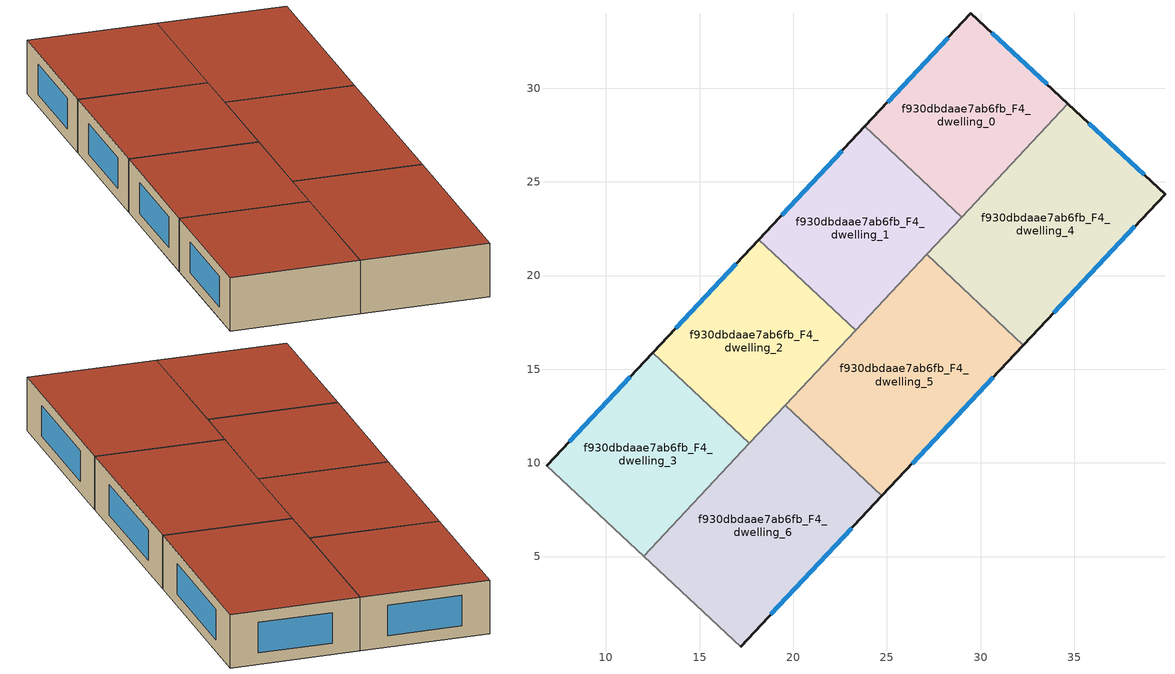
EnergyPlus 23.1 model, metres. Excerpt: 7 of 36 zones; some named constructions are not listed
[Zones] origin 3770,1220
f930dbdaae7ab6fb_F4_dwelling_0
 floor to f930dbdaae7ab6fb_F3_dwelling_0 (EU_floor_Construction): 34.67,29.17 28.99,23.12 23.83,27.96 29.49,33.99 z12
 wall outside (EU_wall_Construction): 34.67,29.17 29.49,33.99 23.83,27.96 z12:15
 wall to f930dbdaae7ab6fb_F4_dwelling_1 (EU_wall_Construction): 23.83,27.96 28.99,23.12 z12:15
 wall to f930dbdaae7ab6fb_F4_dwelling_4 (EU_wall_Construction): 28.99,23.12 34.67,29.17 z12:15
 window (EU_Window_Construction): 28.27,32.7 25.04,29.25 / 33.56,30.2 30.6,32.96 z12.64:14.36
 roof outside (EU_roof_Construction): 28.99,23.12 34.67,29.17 29.49,33.99 23.83,27.96 z15
f930dbdaae7ab6fb_F4_dwelling_1
 floor to f930dbdaae7ab6fb_F3_dwelling_1 (EU_floor_Construction): 28.99,23.12 23.33,17.08 18.17,21.92 23.83,27.96 z12
 wall outside (EU_wall_Construction): 23.83,27.96 18.17,21.92 z12:15
 wall to f930dbdaae7ab6fb_F4_dwelling_2 (EU_wall_Construction): 18.17,21.92 23.33,17.08 z12:15
 wall to f930dbdaae7ab6fb_F4_dwelling_5 (EU_wall_Construction): 23.33,17.08 27.12,21.13 z12:15
 wall to f930dbdaae7ab6fb_F4_dwelling_4 (EU_wall_Construction): 27.12,21.13 28.99,23.12 z12:15
 window (EU_Window_Construction): 22.62,26.67 19.38,23.22 z12.64:14.36
 roof outside (EU_roof_Construction): 23.33,17.08 28.99,23.12 23.83,27.96 18.17,21.92 z15
f930dbdaae7ab6fb_F4_dwelling_2
 floor to f930dbdaae7ab6fb_F3_dwelling_2 (EU_floor_Construction): 23.33,17.08 17.67,11.04 12.51,15.88 18.17,21.92 z12
 wall outside (EU_wall_Construction): 18.17,21.92 12.51,15.88 z12:15
 wall to f930dbdaae7ab6fb_F4_dwelling_3 (EU_wall_Construction): 12.51,15.88 17.67,11.04 z12:15
 wall to f930dbdaae7ab6fb_F4_dwelling_6 (EU_wall_Construction): 17.67,11.04 19.57,13.08 z12:15
 wall to f930dbdaae7ab6fb_F4_dwelling_5 (EU_wall_Construction): 19.57,13.08 23.33,17.08 z12:15
 window (EU_Window_Construction): 16.96,20.63 13.72,17.18 z12.64:14.36
 roof outside (EU_roof_Construction): 17.67,11.04 23.33,17.08 18.17,21.92 12.51,15.88 z15
f930dbdaae7ab6fb_F4_dwelling_3
 floor to f930dbdaae7ab6fb_F3_dwelling_3 (EU_floor_Construction): 17.67,11.04 12.01,5.01 6.83,9.83 12.51,15.88 z12
 wall outside (EU_wall_Construction): 12.51,15.88 6.83,9.83 z12:15
 wall adiabatic (EU_wall_Construction): 6.83,9.83 12.01,5.01 z12:15
 wall to f930dbdaae7ab6fb_F4_dwelling_6 (EU_wall_Construction): 12.01,5.01 17.67,11.04 z12:15
 window (EU_Window_Construction): 11.29,14.59 8.05,11.13 z12.64:14.36
 roof outside (EU_roof_Construction): 12.01,5.01 17.67,11.04 12.51,15.88 6.83,9.83 z15
f930dbdaae7ab6fb_F4_dwelling_4
 floor to f930dbdaae7ab6fb_F3_dwelling_4 (EU_floor_Construction): 39.84,24.35 32.28,16.29 27.12,21.13 34.67,29.17 z12
 wall outside (EU_wall_Construction): 32.28,16.29 39.84,24.35 34.67,29.17 z12:15
 wall to f930dbdaae7ab6fb_F4_dwelling_5 (EU_wall_Construction): 27.12,21.13 32.28,16.29 z12:15
 window (EU_Window_Construction): 38.74,25.38 35.78,28.14 / 33.9,18.02 38.23,22.62 z12.64:14.36
 roof outside (EU_roof_Construction): 32.28,16.29 39.84,24.35 34.67,29.17 27.12,21.13 z15
f930dbdaae7ab6fb_F4_dwelling_5
 floor to f930dbdaae7ab6fb_F3_dwelling_5 (EU_floor_Construction): 32.28,16.29 24.73,8.24 19.57,13.08 27.12,21.13 z12
 wall outside (EU_wall_Construction): 24.73,8.24 32.28,16.29 z12:15
 wall to f930dbdaae7ab6fb_F4_dwelling_6 (EU_wall_Construction): 19.57,13.08 24.73,8.24 z12:15
 window (EU_Window_Construction): 26.35,9.96 30.67,14.56 z12.64:14.36
 roof outside (EU_roof_Construction): 24.73,8.24 32.28,16.29 27.12,21.13 19.57,13.08 z15
f930dbdaae7ab6fb_F4_dwelling_6
 floor to f930dbdaae7ab6fb_F3_dwelling_6 (EU_floor_Construction): 24.73,8.24 17.19,0.2 12.01,5.01 19.57,13.08 z12
 wall outside (EU_wall_Construction): 17.19,0.2 24.73,8.24 z12:15
 wall adiabatic (EU_wall_Construction): 12.01,5.01 17.19,0.2 z12:15
 window (EU_Window_Construction): 18.81,1.92 23.12,6.51 z12.64:14.36
 roof outside (EU_roof_Construction): 17.19,0.2 24.73,8.24 19.57,13.08 12.01,5.01 z15
[HVACTEMPLATE:THERMOSTAT] Constant Heating Setpoint=20; Constant Cooling Setpoint=50
EU_HeatOnly_f930dbdaae7ab6fb_F0_dwelling_0; EU_HeatOnly_f930dbdaae7ab6fb_F0_dwelling_1; EU_HeatOnly_f930dbdaae7ab6fb_F0_dwelling_2; EU_HeatOnly_f930dbdaae7ab6fb_F0_dwelling_3; EU_HeatOnly_f930dbdaae7ab6fb_F0_dwelling_4; EU_HeatOnly_f930dbdaae7ab6fb_F0_dwelling_5; EU_HeatOnly_f930dbdaae7ab6fb_F0_dwelling_6; EU_HeatOnly_f930dbdaae7ab6fb_F0_dwelling_7; EU_HeatOnly_f930dbdaae7ab6fb_F1_dwelling_0; EU_HeatOnly_f930dbdaae7ab6fb_F1_dwelling_1; EU_HeatOnly_f930dbdaae7ab6fb_F1_dwelling_2; EU_HeatOnly_f930dbdaae7ab6fb_F1_dwelling_3; EU_HeatOnly_f930dbdaae7ab6fb_F1_dwelling_4; EU_HeatOnly_f930dbdaae7ab6fb_F1_dwelling_5; EU_HeatOnly_f930dbdaae7ab6fb_F1_dwelling_6; EU_HeatOnly_f930dbdaae7ab6fb_F2_dwelling_0; EU_HeatOnly_f930dbdaae7ab6fb_F2_dwelling_1; EU_HeatOnly_f930dbdaae7ab6fb_F2_dwelling_2; EU_HeatOnly_f930dbdaae7ab6fb_F2_dwelling_3; EU_HeatOnly_f930dbdaae7ab6fb_F2_dwelling_4; EU_HeatOnly_f930dbdaae7ab6fb_F2_dwelling_5; EU_HeatOnly_f930dbdaae7ab6fb_F2_dwelling_6; EU_HeatOnly_f930dbdaae7ab6fb_F3_dwelling_0; EU_HeatOnly_f930dbdaae7ab6fb_F3_dwelling_1; EU_HeatOnly_f930dbdaae7ab6fb_F3_dwelling_2; EU_HeatOnly_f930dbdaae7ab6fb_F3_dwelling_3; EU_HeatOnly_f930dbdaae7ab6fb_F3_dwelling_4; EU_HeatOnly_f930dbdaae7ab6fb_F3_dwelling_5; EU_HeatOnly_f930dbdaae7ab6fb_F3_dwelling_6; EU_HeatOnly_f930dbdaae7ab6fb_F4_dwelling_0; EU_HeatOnly_f930dbdaae7ab6fb_F4_dwelling_1; EU_HeatOnly_f930dbdaae7ab6fb_F4_dwelling_2; EU_HeatOnly_f930dbdaae7ab6fb_F4_dwelling_3; EU_HeatOnly_f930dbdaae7ab6fb_F4_dwelling_4; EU_HeatOnly_f930dbdaae7ab6fb_F4_dwelling_5; EU_HeatOnly_f930dbdaae7ab6fb_F4_dwelling_6
[SCHEDULE:CONSTANT]
Name | Hourly Value
EU_AlwaysOn | 1
EU_CoolingOff | 0
[SCHEDULE:FILE] Column Number=1; Rows to Skip at Top=0; Number of Hours of Data=8760; Column Separator=Comma; Interpolate to Timestep=No; Minutes per Item=60; Adjust Schedule for Daylight Savings=Yes
Name | File
EU_Step8_GainSchedule_f930dbdaae7ab6fb_F2_dwelling_4_f000 | ../../schedules/f930dbdaae7ab6fb/f930dbdaae7ab6fb_F2_dwelling_4_f000_gain.csv
EU_Step8_GainSchedule_f930dbdaae7ab6fb_F2_dwelling_5_f000 | ../../schedules/f930dbdaae7ab6fb/f930dbdaae7ab6fb_F2_dwelling_5_f000_gain.csv
EU_Step8_GainSchedule_f930dbdaae7ab6fb_F2_dwelling_6_f000 | ../../schedules/f930dbdaae7ab6fb/f930dbdaae7ab6fb_F2_dwelling_6_f000_gain.csv
EU_Step8_GainSchedule_f930dbdaae7ab6fb_F3_dwelling_0_f000 | ../../schedules/f930dbdaae7ab6fb/f930dbdaae7ab6fb_F3_dwelling_0_f000_gain.csv
EU_Step8_GainSchedule_f930dbdaae7ab6fb_F3_dwelling_1_f000 | ../../schedules/f930dbdaae7ab6fb/f930dbdaae7ab6fb_F3_dwelling_1_f000_gain.csv
EU_Step8_GainSchedule_f930dbdaae7ab6fb_F3_dwelling_2_f000 | ../../schedules/f930dbdaae7ab6fb/f930dbdaae7ab6fb_F3_dwelling_2_f000_gain.csv
EU_Step8_GainSchedule_f930dbdaae7ab6fb_F3_dwelling_3_f000 | ../../schedules/f930dbdaae7ab6fb/f930dbdaae7ab6fb_F3_dwelling_3_f000_gain.csv
EU_Step8_GainSchedule_f930dbdaae7ab6fb_F3_dwelling_4_f000 | ../../schedules/f930dbdaae7ab6fb/f930dbdaae7ab6fb_F3_dwelling_4_f000_gain.csv
EU_Step8_GainSchedule_f930dbdaae7ab6fb_F3_dwelling_5_f000 | ../../schedules/f930dbdaae7ab6fb/f930dbdaae7ab6fb_F3_dwelling_5_f000_gain.csv
EU_Step8_GainSchedule_f930dbdaae7ab6fb_F3_dwelling_6_f000 | ../../schedules/f930dbdaae7ab6fb/f930dbdaae7ab6fb_F3_dwelling_6_f000_gain.csv
EU_Step8_GainSchedule_f930dbdaae7ab6fb_F4_dwelling_0_f000 | ../../schedules/f930dbdaae7ab6fb/f930dbdaae7ab6fb_F4_dwelling_0_f000_gain.csv
EU_Step8_GainSchedule_f930dbdaae7ab6fb_F4_dwelling_1_f000 | ../../schedules/f930dbdaae7ab6fb/f930dbdaae7ab6fb_F4_dwelling_1_f000_gain.csv
EU_Step8_GainSchedule_f930dbdaae7ab6fb_F4_dwelling_2_f000 | ../../schedules/f930dbdaae7ab6fb/f930dbdaae7ab6fb_F4_dwelling_2_f000_gain.csv
EU_Step8_GainSchedule_f930dbdaae7ab6fb_F4_dwelling_3_f000 | ../../schedules/f930dbdaae7ab6fb/f930dbdaae7ab6fb_F4_dwelling_3_f000_gain.csv
EU_Step8_GainSchedule_f930dbdaae7ab6fb_F4_dwelling_4_f000 | ../../schedules/f930dbdaae7ab6fb/f930dbdaae7ab6fb_F4_dwelling_4_f000_gain.csv
EU_Step8_GainSchedule_f930dbdaae7ab6fb_F4_dwelling_5_f000 | ../../schedules/f930dbdaae7ab6fb/f930dbdaae7ab6fb_F4_dwelling_5_f000_gain.csv
EU_Step8_GainSchedule_f930dbdaae7ab6fb_F4_dwelling_6_f000 | ../../schedules/f930dbdaae7ab6fb/f930dbdaae7ab6fb_F4_dwelling_6_f000_gain.csv
